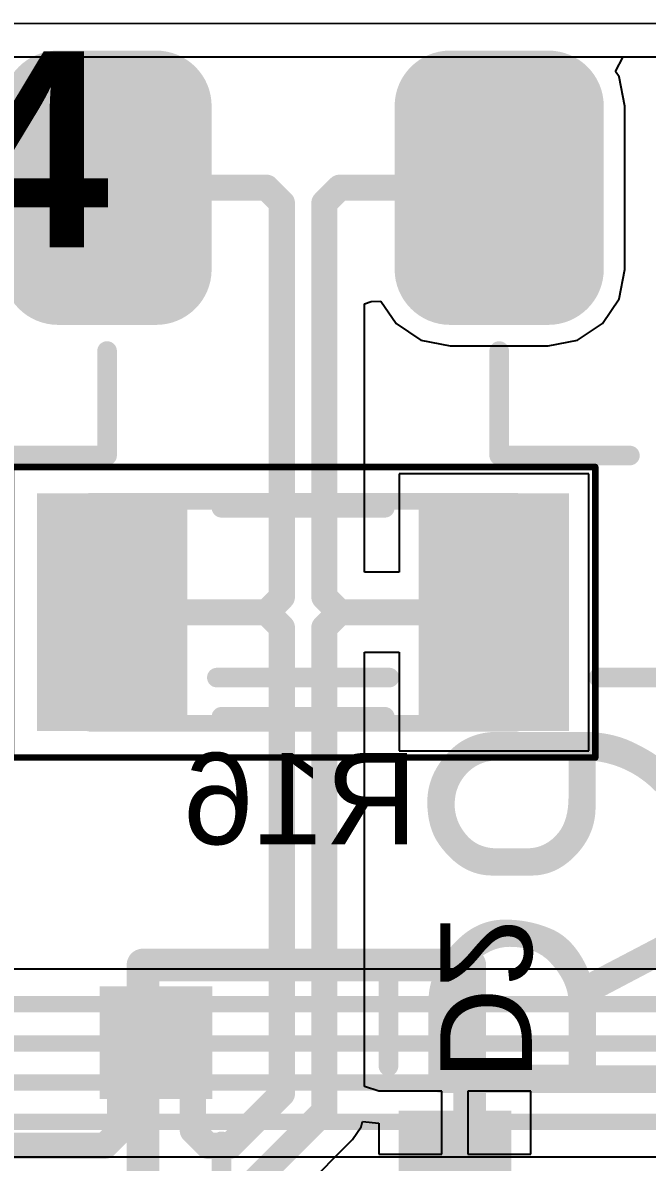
# Model space of a CAD drawing. Header units: inches. Extents: x -0.1 to 88.5, y -0.1 to 66.5.
# Drawn here: x 41.86 to 46.63, y 6.29 to 15.01 of the extents above; entities that cross this region are included whole.
import ezdxf

# ---------------------------------------------------------------- set-up
doc = ezdxf.new("R2010")
doc.units = ezdxf.units.IN
for name, color, linetype in [('Assembly Notes', 56, 'Continuous'), ('Board Shape', 56, 'Continuous'), ('Bottom Layer', 5, 'Continuous'), ('Bottom Overlay', 54, 'Continuous'), ('Bottom Paste', 16, 'Continuous'), ('Bottom Solder', 6, 'Continuous'), ('Mechanical 13', 56, 'Continuous'), ('Mechanical 15', 56, 'Continuous'), ('Top Layer', 1, 'Continuous'), ('Top Overlay', 2, 'Continuous'), ('Top Paste', 8, 'Continuous'), ('Top Solder', 216, 'Continuous')]:
    doc.layers.add(name, color=color, linetype=linetype)
doc.styles.add('Arial', font='', dxfattribs={"height": 0.2})
doc.styles.add('Century Gothic_Bold', font='', dxfattribs={"height": 0.2})
doc.styles.add('GOST type B', font='', dxfattribs={"height": 0.2})
doc.styles.get('Arial').set_extended_font_data('Arial')
doc.styles.get('Century Gothic_Bold').set_extended_font_data('Century Gothic', bold=True)
doc.styles.get('GOST type B').set_extended_font_data('GOST type B')

# ---------------------------------------------------------------- blocks, each defined once
blk = doc.blocks.new('1206R_B_2')
at = {"layer": 'Bottom Layer'}
for points in [[(-1.985, 0.86), (-0.935, 0.86), (-0.935, -0.86), (-1.985, -0.86)], [(0.935, 0.86), (1.985, 0.86), (1.985, -0.86), (0.935, -0.86)]]:
    blk.add_hatch(color=5, dxfattribs=at).paths.add_polyline_path(points)
at = {"layer": 'Bottom Paste'}
for points in [[(-1.985, 0.86), (-0.935, 0.86), (-0.935, -0.86), (-1.985, -0.86)], [(0.935, 0.86), (1.985, 0.86), (1.985, -0.86), (0.935, -0.86)]]:
    blk.add_hatch(color=16, dxfattribs=at).paths.add_polyline_path(points)
at = {"layer": 'Bottom Solder'}
for points in [[(-2.035, 0.91), (-0.885, 0.91), (-0.885, -0.91), (-2.035, -0.91)], [(0.885, 0.91), (2.035, 0.91), (2.035, -0.91), (0.885, -0.91)]]:
    blk.add_hatch(color=6, dxfattribs=at).paths.add_polyline_path(points)
at = {"layer": 'Bottom Overlay'}
for points in [[(-0.625, 0.8, 0.15, 0.15, 0), (0.625, 0.8, 0.15, 0.15, 0)], [(-0.625, -0.8, 0.15, 0.15, 0), (0.625, -0.8, 0.15, 0.15, 0)]]:
    blk.add_lwpolyline(points, format="xyseb", dxfattribs=at)
for points in [[(-0.6625, 0.8, 0.075, 0.075, 1), (-0.5875, 0.8, 0.075, 0.075, 1)], [(0.5875, 0.8, 0.075, 0.075, 1), (0.6625, 0.8, 0.075, 0.075, 1)], [(-0.6625, -0.8, 0.075, 0.075, 1), (-0.5875, -0.8, 0.075, 0.075, 1)], [(0.5875, -0.8, 0.075, 0.075, 1), (0.6625, -0.8, 0.075, 0.075, 1)]]:
    blk.add_lwpolyline(points, format="xyseb", close=True, dxfattribs=at)
at = {"layer": 'Mechanical 13'}
for points in [[(-1.63, -0.85, 0.127, 0.127, 0), (-1.63, 0.85, 0.127, 0.127, 0)], [(-1.63, 0.85, 0.127, 0.127, 0), (1.63, 0.85, 0.127, 0.127, 0)], [(1.63, -0.85, 0.127, 0.127, 0), (1.63, 0.85, 0.127, 0.127, 0)], [(-1.63, -0.85, 0.127, 0.127, 0), (1.63, -0.85, 0.127, 0.127, 0)]]:
    blk.add_lwpolyline(points, format="xyseb", dxfattribs=at)
for points in [[(-1.6617, 0.85, 0.0635, 0.0635, 1), (-1.5982, 0.85, 0.0635, 0.0635, 1)], [(-1.6617, 0.85, 0.0635, 0.0635, 1), (-1.5982, 0.85, 0.0635, 0.0635, 1)], [(1.5982, 0.85, 0.0635, 0.0635, 1), (1.6617, 0.85, 0.0635, 0.0635, 1)], [(1.5982, 0.85, 0.0635, 0.0635, 1), (1.6617, 0.85, 0.0635, 0.0635, 1)], [(-1.6617, -0.85, 0.0635, 0.0635, 1), (-1.5982, -0.85, 0.0635, 0.0635, 1)], [(-1.6617, -0.85, 0.0635, 0.0635, 1), (-1.5982, -0.85, 0.0635, 0.0635, 1)], [(1.5982, -0.85, 0.0635, 0.0635, 1), (1.6617, -0.85, 0.0635, 0.0635, 1)], [(1.5982, -0.85, 0.0635, 0.0635, 1), (1.6617, -0.85, 0.0635, 0.0635, 1)]]:
    blk.add_lwpolyline(points, format="xyseb", close=True, dxfattribs=at)
at = {"layer": 'Mechanical 15'}
for points in [[(-2.235, -1.112, 0.05, 0.05, 0), (-2.235, 1.112, 0.05, 0.05, 0)], [(-2.235, 1.112, 0.05, 0.05, 0), (2.235, 1.112, 0.05, 0.05, 0)], [(2.235, -1.112, 0.05, 0.05, 0), (2.235, 1.112, 0.05, 0.05, 0)], [(-2.235, -1.112, 0.05, 0.05, 0), (2.235, -1.112, 0.05, 0.05, 0)]]:
    blk.add_lwpolyline(points, format="xyseb", dxfattribs=at)
for points in [[(-2.2475, 1.112, 0.025, 0.025, 1), (-2.2225, 1.112, 0.025, 0.025, 1)], [(-2.2475, 1.112, 0.025, 0.025, 1), (-2.2225, 1.112, 0.025, 0.025, 1)], [(2.2225, 1.112, 0.025, 0.025, 1), (2.2475, 1.112, 0.025, 0.025, 1)], [(2.2225, 1.112, 0.025, 0.025, 1), (2.2475, 1.112, 0.025, 0.025, 1)], [(-2.2475, -1.112, 0.025, 0.025, 1), (-2.2225, -1.112, 0.025, 0.025, 1)], [(-2.2475, -1.112, 0.025, 0.025, 1), (-2.2225, -1.112, 0.025, 0.025, 1)], [(2.2225, -1.112, 0.025, 0.025, 1), (2.2475, -1.112, 0.025, 0.025, 1)], [(2.2225, -1.112, 0.025, 0.025, 1), (2.2475, -1.112, 0.025, 0.025, 1)]]:
    blk.add_lwpolyline(points, format="xyseb", close=True, dxfattribs=at)
blk = doc.blocks.new('SOT23_3_B_6')
at = {"layer": 'Bottom Layer'}
for points in [[(-1.506, 1.336), (-0.744, 1.336), (-0.744, 0.574), (-1.506, 0.574)], [(0.78, 0.3835), (1.542, 0.3835), (1.542, -0.3785), (0.78, -0.3785)], [(-1.506, -0.569), (-0.744, -0.569), (-0.744, -1.331), (-1.506, -1.331)]]:
    blk.add_hatch(color=5, dxfattribs=at).paths.add_polyline_path(points)
at = {"layer": 'Bottom Paste'}
for points in [[(-1.506, 1.336), (-0.744, 1.336), (-0.744, 0.574), (-1.506, 0.574)], [(0.78, 0.3835), (1.542, 0.3835), (1.542, -0.3785), (0.78, -0.3785)], [(-1.506, -0.569), (-0.744, -0.569), (-0.744, -1.331), (-1.506, -1.331)]]:
    blk.add_hatch(color=16, dxfattribs=at).paths.add_polyline_path(points)
at = {"layer": 'Bottom Solder'}
for points in [[(-1.556, 1.386), (-0.694, 1.386), (-0.694, 0.524), (-1.556, 0.524)], [(0.73, 0.4335), (1.592, 0.4335), (1.592, -0.4285), (0.73, -0.4285)], [(-1.556, -0.519), (-0.694, -0.519), (-0.694, -1.381), (-1.556, -1.381)]]:
    blk.add_hatch(color=6, dxfattribs=at).paths.add_polyline_path(points)
at = {"layer": 'Assembly Notes'}
for points in [[(-1.225, 1.55, 0.25, 0.25, 0), (1.275, 1.55, 0.25, 0.25, 0)], [(-1.225, -1.55, 0.25, 0.25, 0), (-1.225, 1.55, 0.25, 0.25, 0)], [(1.275, -1.55, 0.25, 0.25, 0), (1.275, 1.55, 0.25, 0.25, 0)], [(-1.225, -1.55, 0.25, 0.25, 0), (1.275, -1.55, 0.25, 0.25, 0)]]:
    blk.add_lwpolyline(points, format="xyseb", dxfattribs=at)
for points in [[(-1.2875, 1.55, 0.125, 0.125, 1), (-1.1625, 1.55, 0.125, 0.125, 1)], [(-1.2875, 1.55, 0.125, 0.125, 1), (-1.1625, 1.55, 0.125, 0.125, 1)], [(1.2125, 1.55, 0.125, 0.125, 1), (1.3375, 1.55, 0.125, 0.125, 1)], [(1.2125, 1.55, 0.125, 0.125, 1), (1.3375, 1.55, 0.125, 0.125, 1)], [(-1.2875, -1.55, 0.125, 0.125, 1), (-1.1625, -1.55, 0.125, 0.125, 1)], [(-1.2875, -1.55, 0.125, 0.125, 1), (-1.1625, -1.55, 0.125, 0.125, 1)], [(1.2125, -1.55, 0.125, 0.125, 1), (1.3375, -1.55, 0.125, 0.125, 1)], [(1.2125, -1.55, 0.125, 0.125, 1), (1.3375, -1.55, 0.125, 0.125, 1)]]:
    blk.add_lwpolyline(points, format="xyseb", close=True, dxfattribs=at)
at = {"layer": 'Bottom Overlay'}
for points in [[(-0.425, 1.5031, 0.15, 0.15, 0), (0.653, 1.5031, 0.15, 0.15, 0)], [(0.653, 0.775, 0.15, 0.15, 0), (0.653, 1.5031, 0.15, 0.15, 0)], [(-0.625, -0.2, 0.15, 0.15, 0), (-0.625, 0.2, 0.15, 0.15, 0)], [(0.653, -1.5034, 0.15, 0.15, 0), (0.653, -0.775, 0.15, 0.15, 0)], [(-0.375, -1.5034, 0.15, 0.15, 0), (0.653, -1.5034, 0.15, 0.15, 0)]]:
    blk.add_lwpolyline(points, format="xyseb", dxfattribs=at)
for points in [[(-0.4625, 1.5031, 0.075, 0.075, 1), (-0.3875, 1.5031, 0.075, 0.075, 1)], [(0.6155, 1.5031, 0.075, 0.075, 1), (0.6905, 1.5031, 0.075, 0.075, 1)], [(0.6155, 1.5031, 0.075, 0.075, 1), (0.6905, 1.5031, 0.075, 0.075, 1)], [(0.6155, 0.775, 0.075, 0.075, 1), (0.6905, 0.775, 0.075, 0.075, 1)], [(-0.6625, 0.2, 0.075, 0.075, 1), (-0.5875, 0.2, 0.075, 0.075, 1)], [(-0.6625, -0.2, 0.075, 0.075, 1), (-0.5875, -0.2, 0.075, 0.075, 1)], [(0.6155, -0.775, 0.075, 0.075, 1), (0.6905, -0.775, 0.075, 0.075, 1)], [(-0.4125, -1.5034, 0.075, 0.075, 1), (-0.3375, -1.5034, 0.075, 0.075, 1)], [(0.6155, -1.5034, 0.075, 0.075, 1), (0.6905, -1.5034, 0.075, 0.075, 1)], [(0.6155, -1.5034, 0.075, 0.075, 1), (0.6905, -1.5034, 0.075, 0.075, 1)]]:
    blk.add_lwpolyline(points, format="xyseb", close=True, dxfattribs=at)
at = {"layer": 'Assembly Notes', "style": 'GOST type B', "text_generation_flag": 2}
blk.add_text('D2', height=2.15, rotation=180, dxfattribs=at).set_placement((-0.025, -1.9))
blk = doc.blocks.new('SS_PAD_B_21')
at = {"layer": 'Bottom Layer'}
h = blk.add_hatch(color=5, dxfattribs=at)
edge = h.paths.add_edge_path()
edge.add_arc((0.625, 0.375), 0.375, 0, 90)
edge.add_line((0.625, 0.75), (-0.625, 0.75))
edge.add_arc((-0.625, 0.375), 0.375, 90, 180)
edge.add_line((-1, 0.375), (-1, -0.375))
edge.add_arc((-0.625, -0.375), 0.375, 180, 270)
edge.add_line((-0.625, -0.75), (0.625, -0.75))
edge.add_arc((0.625, -0.375), 0.375, 270, 360)
edge.add_line((1, -0.375), (1, 0.375))
at = {"layer": 'Bottom Paste'}
h = blk.add_hatch(color=16, dxfattribs=at)
edge = h.paths.add_edge_path()
edge.add_arc((0.625, 0.375), 0.375, 0, 90)
edge.add_line((0.625, 0.75), (-0.625, 0.75))
edge.add_arc((-0.625, 0.375), 0.375, 90, 180)
edge.add_line((-1, 0.375), (-1, -0.375))
edge.add_arc((-0.625, -0.375), 0.375, 180, 270)
edge.add_line((-0.625, -0.75), (0.625, -0.75))
edge.add_arc((0.625, -0.375), 0.375, 270, 360)
edge.add_line((1, -0.375), (1, 0.375))
at = {"layer": 'Bottom Solder'}
h = blk.add_hatch(color=6, dxfattribs=at)
edge = h.paths.add_edge_path()
edge.add_arc((0.625, 0.375), 0.425, 0, 90)
edge.add_line((0.625, 0.8), (-0.625, 0.8))
edge.add_arc((-0.625, 0.375), 0.425, 90, 180)
edge.add_line((-1.05, 0.375), (-1.05, -0.375))
edge.add_arc((-0.625, -0.375), 0.425, 180, 270)
edge.add_line((-0.625, -0.8), (0.625, -0.8))
edge.add_arc((0.625, -0.375), 0.425, 270, 360)
edge.add_line((1.05, -0.375), (1.05, 0.375))
blk = doc.blocks.new('SS_PAD_B_22')
at = {"layer": 'Bottom Layer'}
h = blk.add_hatch(color=5, dxfattribs=at)
edge = h.paths.add_edge_path()
edge.add_arc((0.625, 0.375), 0.375, 0, 90)
edge.add_line((0.625, 0.75), (-0.625, 0.75))
edge.add_arc((-0.625, 0.375), 0.375, 90, 180)
edge.add_line((-1, 0.375), (-1, -0.375))
edge.add_arc((-0.625, -0.375), 0.375, 180, 270)
edge.add_line((-0.625, -0.75), (0.625, -0.75))
edge.add_arc((0.625, -0.375), 0.375, 270, 360)
edge.add_line((1, -0.375), (1, 0.375))
at = {"layer": 'Bottom Paste'}
h = blk.add_hatch(color=16, dxfattribs=at)
edge = h.paths.add_edge_path()
edge.add_arc((0.625, 0.375), 0.375, 0, 90)
edge.add_line((0.625, 0.75), (-0.625, 0.75))
edge.add_arc((-0.625, 0.375), 0.375, 90, 180)
edge.add_line((-1, 0.375), (-1, -0.375))
edge.add_arc((-0.625, -0.375), 0.375, 180, 270)
edge.add_line((-0.625, -0.75), (0.625, -0.75))
edge.add_arc((0.625, -0.375), 0.375, 270, 360)
edge.add_line((1, -0.375), (1, 0.375))
at = {"layer": 'Bottom Solder'}
h = blk.add_hatch(color=6, dxfattribs=at)
edge = h.paths.add_edge_path()
edge.add_arc((0.625, 0.375), 0.425, 0, 90)
edge.add_line((0.625, 0.8), (-0.625, 0.8))
edge.add_arc((-0.625, 0.375), 0.425, 90, 180)
edge.add_line((-1.05, 0.375), (-1.05, -0.375))
edge.add_arc((-0.625, -0.375), 0.425, 180, 270)
edge.add_line((-0.625, -0.8), (0.625, -0.8))
edge.add_arc((0.625, -0.375), 0.425, 270, 360)
edge.add_line((1.05, -0.375), (1.05, 0.375))
blk = doc.blocks.new('0603R_35')
at = {"layer": 'Top Layer'}
for points in [[(-1.05, -0.475), (-1.05, 0.475), (-0.25, 0.475), (-0.25, -0.475)], [(0.25, -0.475), (0.25, 0.475), (1.05, 0.475), (1.05, -0.475)]]:
    blk.add_hatch(color=1, dxfattribs=at).paths.add_polyline_path(points)
at = {"layer": 'Top Paste'}
for points in [[(-1.05, -0.475), (-1.05, 0.475), (-0.25, 0.475), (-0.25, -0.475)], [(0.25, -0.475), (0.25, 0.475), (1.05, 0.475), (1.05, -0.475)]]:
    blk.add_hatch(color=8, dxfattribs=at).paths.add_polyline_path(points)
at = {"layer": 'Top Solder'}
for points in [[(-1.1, -0.525), (-1.1, 0.525), (-0.2, 0.525), (-0.2, -0.525)], [(0.2, -0.525), (0.2, 0.525), (1.1, 0.525), (1.1, -0.525)]]:
    blk.add_hatch(color=216, dxfattribs=at).paths.add_polyline_path(points)
at = {"layer": 'Assembly Notes'}
for points in [[(-0.85, 0.475, 0.25, 0.25, 0), (0.85, 0.475, 0.25, 0.25, 0)], [(-0.85, 0.475, 0.25, 0.25, 0), (-0.85, -0.475, 0.25, 0.25, 0)], [(0.85, 0.475, 0.25, 0.25, 0), (0.85, -0.475, 0.25, 0.25, 0)], [(-0.85, -0.475, 0.25, 0.25, 0), (0.85, -0.475, 0.25, 0.25, 0)]]:
    blk.add_lwpolyline(points, format="xyseb", dxfattribs=at)
for points in [[(-0.9125, 0.475, 0.125, 0.125, 1), (-0.7875, 0.475, 0.125, 0.125, 1)], [(-0.9125, 0.475, 0.125, 0.125, 1), (-0.7875, 0.475, 0.125, 0.125, 1)], [(0.7875, 0.475, 0.125, 0.125, 1), (0.9125, 0.475, 0.125, 0.125, 1)], [(0.7875, 0.475, 0.125, 0.125, 1), (0.9125, 0.475, 0.125, 0.125, 1)], [(-0.9125, -0.475, 0.125, 0.125, 1), (-0.7875, -0.475, 0.125, 0.125, 1)], [(-0.9125, -0.475, 0.125, 0.125, 1), (-0.7875, -0.475, 0.125, 0.125, 1)], [(0.7875, -0.475, 0.125, 0.125, 1), (0.9125, -0.475, 0.125, 0.125, 1)], [(0.7875, -0.475, 0.125, 0.125, 1), (0.9125, -0.475, 0.125, 0.125, 1)]]:
    blk.add_lwpolyline(points, format="xyseb", close=True, dxfattribs=at)
at = {"layer": 'Top Overlay'}
for points in [[(-0.5, 0.725, 0.15, 0.15, 0), (0.5, 0.725, 0.15, 0.15, 0)], [(-0.5, -0.725, 0.15, 0.15, 0), (0.5, -0.725, 0.15, 0.15, 0)]]:
    blk.add_lwpolyline(points, format="xyseb", dxfattribs=at)
for points in [[(-0.5375, 0.725, 0.075, 0.075, 1), (-0.4625, 0.725, 0.075, 0.075, 1)], [(0.4625, 0.725, 0.075, 0.075, 1), (0.5375, 0.725, 0.075, 0.075, 1)], [(-0.5375, -0.725, 0.075, 0.075, 1), (-0.4625, -0.725, 0.075, 0.075, 1)], [(0.4625, -0.725, 0.075, 0.075, 1), (0.5375, -0.725, 0.075, 0.075, 1)]]:
    blk.add_lwpolyline(points, format="xyseb", close=True, dxfattribs=at)
at = {"layer": 'Assembly Notes', "style": 'GOST type B'}
blk.add_text('R9', height=2.15, dxfattribs=at).set_placement((-2.4, 1.4))

msp = doc.modelspace()

# ---------------------------------------------------------------- linework, layer by layer
at = {"layer": 'Board Shape'}
msp.add_lwpolyline([(20.5063, 15.0064, 0.0127, 0.0127, 0), (85.5064, 15.0064, 0.0127, 0.0127, 0)], format="xyseb", dxfattribs=at)
at = {"layer": 'Bottom Layer'}
for p, q in [((46.3898, 14.6395), (46.4497, 14.7515)), ((46.4497, 14.7515), (49.0503, 14.7515)), ((46.4166, 14.5994), (46.3898, 14.6395)), ((46.4613, 14.375), (46.4166, 14.5994)), ((46.4613, 13.125), (46.4613, 14.375)), ((46.4166, 12.9006), (46.4613, 13.125)), ((44.4684, 12.8615), (44.5213, 12.8795)), ((44.4684, 10.8059), (44.4684, 12.8615)), ((44.5213, 12.8795), (44.5954, 12.8827)), ((44.5954, 12.8827), (44.7105, 12.7104)), ((46.2895, 12.7104), (46.4166, 12.9006)), ((44.7105, 12.7104), (44.9006, 12.5834)), ((46.0994, 12.5834), (46.2895, 12.7104)), ((44.9006, 12.5834), (45.125, 12.5387)), ((45.875, 12.5387), (46.0994, 12.5834)), ((45.125, 12.5387), (45.875, 12.5387)), ((46.185, 11.56), (44.735, 11.56)), ((44.735, 11.56), (44.735, 10.8059)), ((46.185, 9.44), (46.185, 11.56)), ((44.735, 10.8059), (44.4684, 10.8059)), ((44.4684, 6.8706), (44.4684, 10.1941)), ((44.4684, 10.1941), (44.735, 10.1941)), ((44.735, 10.1941), (44.735, 9.44)), ((44.735, 9.44), (46.185, 9.44)), ((44.58, 6.8335), (44.4684, 6.8706)), ((44.5954, 6.8335), (44.58, 6.8335)), ((45.061, 6.8335), (44.5954, 6.8335)), ((45.061, 6.3525), (45.061, 6.8335)), ((45.742, 6.8335), (45.261, 6.8335)), ((45.261, 6.8335), (45.261, 6.3525)), ((45.742, 6.3525), (45.742, 6.8335)), ((44.3788, 6.4628), (44.4451, 6.562)), ((44.4451, 6.562), (44.453, 6.6017)), ((44.453, 6.6017), (44.58, 6.5892)), ((44.58, 6.5892), (44.58, 6.3525)), ((43.7897, 5.8737), (44.3788, 6.4627)), ((44.3788, 6.4627), (44.3788, 6.4628)), ((44.58, 6.3525), (45.061, 6.3525)), ((45.261, 6.3525), (45.742, 6.3525))]:
    msp.add_line(p, q, dxfattribs=at)
for points in [[(42.5, 13.75, 0.2, 0.2, 0), (43.7203, 13.75, 0.2, 0.2, 0)], [(43.7203, 13.75, 0.2, 0.2, 0), (43.8375, 13.6328, 0.2, 0.2, 0)], [(44.1625, 13.6328, 0.2, 0.2, 0), (44.2797, 13.75, 0.2, 0.2, 0)], [(44.2797, 13.75, 0.2, 0.2, 0), (45.5, 13.75, 0.2, 0.2, 0)], [(43.8375, 10.6172, 0.2, 0.2, 0), (43.8375, 13.6328, 0.2, 0.2, 0)], [(44.1625, 10.6172, 0.2, 0.2, 0), (44.1625, 13.6328, 0.2, 0.2, 0)], [(43.7203, 10.5, 0.2, 0.2, 0), (43.8375, 10.6172, 0.2, 0.2, 0)], [(44.1625, 10.6172, 0.2, 0.2, 0), (44.2797, 10.5, 0.2, 0.2, 0)], [(42.54, 10.5, 0.2, 0.2, 0), (43.7203, 10.5, 0.2, 0.2, 0)], [(43.7203, 10.5, 0.2, 0.2, 0), (43.8375, 10.3828, 0.2, 0.2, 0)], [(44.1625, 10.3828, 0.2, 0.2, 0), (44.2797, 10.5, 0.2, 0.2, 0)], [(44.2797, 10.5, 0.2, 0.2, 0), (45.46, 10.5, 0.2, 0.2, 0)], [(43.8375, 6.8137, 0.2, 0.2, 0), (43.8375, 10.3828, 0.2, 0.2, 0)], [(44.1625, 6.679, 0.2, 0.2, 0), (44.1625, 10.3828, 0.2, 0.2, 0)], [(42.6, 6.93, 0.2, 0.2, 0), (42.875, 7.205, 0.2, 0.2, 0)], [(42.875, 7.205, 0.2, 0.2, 0), (43.156, 6.924, 0.2, 0.2, 0)], [(42.6, 6.5322, 0.2, 0.2, 0), (42.6, 6.93, 0.2, 0.2, 0)], [(43.156, 6.5322, 0.2, 0.2, 0), (43.156, 6.924, 0.2, 0.2, 0)], [(43.4388, 6.415, 0.2, 0.2, 0), (43.8375, 6.8137, 0.2, 0.2, 0)], [(43.5735, 6.09, 0.2, 0.2, 0), (44.1625, 6.679, 0.2, 0.2, 0)], [(42.4828, 6.415, 0.2, 0.2, 0), (42.6, 6.5322, 0.2, 0.2, 0)], [(43.156, 6.5322, 0.2, 0.2, 0), (43.2732, 6.415, 0.2, 0.2, 0)], [(40.1513, 6.415, 0.2, 0.2, 0), (42.4828, 6.415, 0.2, 0.2, 0)], [(43.2732, 6.415, 0.2, 0.2, 0), (43.4388, 6.415, 0.2, 0.2, 0)]]:
    msp.add_lwpolyline(points, format="xyseb", dxfattribs=at)
for points in [[(42.45, 13.75, 0.1, 0.1, 1), (42.55, 13.75, 0.1, 0.1, 1)], [(43.6703, 13.75, 0.1, 0.1, 1), (43.7703, 13.75, 0.1, 0.1, 1)], [(43.6703, 13.75, 0.1, 0.1, 1), (43.7703, 13.75, 0.1, 0.1, 1)], [(44.2297, 13.75, 0.1, 0.1, 1), (44.3297, 13.75, 0.1, 0.1, 1)], [(44.2297, 13.75, 0.1, 0.1, 1), (44.3297, 13.75, 0.1, 0.1, 1)], [(45.45, 13.75, 0.1, 0.1, 1), (45.55, 13.75, 0.1, 0.1, 1)], [(43.7875, 13.6328, 0.1, 0.1, 1), (43.8875, 13.6328, 0.1, 0.1, 1)], [(43.7875, 13.6328, 0.1, 0.1, 1), (43.8875, 13.6328, 0.1, 0.1, 1)], [(44.1125, 13.6328, 0.1, 0.1, 1), (44.2125, 13.6328, 0.1, 0.1, 1)], [(44.1125, 13.6328, 0.1, 0.1, 1), (44.2125, 13.6328, 0.1, 0.1, 1)], [(43.7875, 10.6172, 0.1, 0.1, 1), (43.8875, 10.6172, 0.1, 0.1, 1)], [(43.7875, 10.6172, 0.1, 0.1, 1), (43.8875, 10.6172, 0.1, 0.1, 1)], [(44.1125, 10.6172, 0.1, 0.1, 1), (44.2125, 10.6172, 0.1, 0.1, 1)], [(44.1125, 10.6172, 0.1, 0.1, 1), (44.2125, 10.6172, 0.1, 0.1, 1)], [(42.49, 10.5, 0.1, 0.1, 1), (42.59, 10.5, 0.1, 0.1, 1)], [(43.6703, 10.5, 0.1, 0.1, 1), (43.7703, 10.5, 0.1, 0.1, 1)], [(43.6703, 10.5, 0.1, 0.1, 1), (43.7703, 10.5, 0.1, 0.1, 1)], [(43.6703, 10.5, 0.1, 0.1, 1), (43.7703, 10.5, 0.1, 0.1, 1)], [(44.2297, 10.5, 0.1, 0.1, 1), (44.3297, 10.5, 0.1, 0.1, 1)], [(44.2297, 10.5, 0.1, 0.1, 1), (44.3297, 10.5, 0.1, 0.1, 1)], [(44.2297, 10.5, 0.1, 0.1, 1), (44.3297, 10.5, 0.1, 0.1, 1)], [(45.41, 10.5, 0.1, 0.1, 1), (45.51, 10.5, 0.1, 0.1, 1)], [(43.7875, 10.3828, 0.1, 0.1, 1), (43.8875, 10.3828, 0.1, 0.1, 1)], [(43.7875, 10.3828, 0.1, 0.1, 1), (43.8875, 10.3828, 0.1, 0.1, 1)], [(44.1125, 10.3828, 0.1, 0.1, 1), (44.2125, 10.3828, 0.1, 0.1, 1)], [(44.1125, 10.3828, 0.1, 0.1, 1), (44.2125, 10.3828, 0.1, 0.1, 1)], [(42.825, 7.205, 0.1, 0.1, 1), (42.925, 7.205, 0.1, 0.1, 1)], [(42.825, 7.205, 0.1, 0.1, 1), (42.925, 7.205, 0.1, 0.1, 1)], [(42.55, 6.93, 0.1, 0.1, 1), (42.65, 6.93, 0.1, 0.1, 1)], [(42.55, 6.93, 0.1, 0.1, 1), (42.65, 6.93, 0.1, 0.1, 1)], [(43.106, 6.924, 0.1, 0.1, 1), (43.206, 6.924, 0.1, 0.1, 1)], [(43.106, 6.924, 0.1, 0.1, 1), (43.206, 6.924, 0.1, 0.1, 1)], [(43.7875, 6.8137, 0.1, 0.1, 1), (43.8875, 6.8137, 0.1, 0.1, 1)], [(43.7875, 6.8137, 0.1, 0.1, 1), (43.8875, 6.8137, 0.1, 0.1, 1)], [(44.1125, 6.679, 0.1, 0.1, 1), (44.2125, 6.679, 0.1, 0.1, 1)], [(44.1125, 6.679, 0.1, 0.1, 1), (44.2125, 6.679, 0.1, 0.1, 1)], [(42.55, 6.5322, 0.1, 0.1, 1), (42.65, 6.5322, 0.1, 0.1, 1)], [(42.55, 6.5322, 0.1, 0.1, 1), (42.65, 6.5322, 0.1, 0.1, 1)], [(43.106, 6.5322, 0.1, 0.1, 1), (43.206, 6.5322, 0.1, 0.1, 1)], [(43.106, 6.5322, 0.1, 0.1, 1), (43.206, 6.5322, 0.1, 0.1, 1)], [(42.4328, 6.415, 0.1, 0.1, 1), (42.5328, 6.415, 0.1, 0.1, 1)], [(42.4328, 6.415, 0.1, 0.1, 1), (42.5328, 6.415, 0.1, 0.1, 1)], [(43.2232, 6.415, 0.1, 0.1, 1), (43.3232, 6.415, 0.1, 0.1, 1)], [(43.2232, 6.415, 0.1, 0.1, 1), (43.3232, 6.415, 0.1, 0.1, 1)], [(43.3888, 6.415, 0.1, 0.1, 1), (43.4888, 6.415, 0.1, 0.1, 1)], [(43.3888, 6.415, 0.1, 0.1, 1), (43.4888, 6.415, 0.1, 0.1, 1)]]:
    msp.add_lwpolyline(points, format="xyseb", close=True, dxfattribs=at)
at = {"layer": 'Bottom Overlay'}
for points in [[(42.5, 11.7, 0.15, 0.15, 0), (42.5, 12.5, 0.15, 0.15, 0)], [(45.5, 11.7, 0.15, 0.15, 0), (45.5, 12.5, 0.15, 0.15, 0)], [(41.5, 11.7, 0.15, 0.15, 0), (42.5, 11.7, 0.15, 0.15, 0)], [(45.5, 11.7, 0.15, 0.15, 0), (46.5, 11.7, 0.15, 0.15, 0)], [(43.34, 10, 0.15, 0.15, 0), (44.66, 10, 0.15, 0.15, 0)], [(46.26, 10, 0.15, 0.15, 0), (47.9, 10, 0.15, 0.15, 0)]]:
    msp.add_lwpolyline(points, format="xyseb", dxfattribs=at)
for points in [[(42.4625, 12.5, 0.075, 0.075, 1), (42.5375, 12.5, 0.075, 0.075, 1)], [(45.4625, 12.5, 0.075, 0.075, 1), (45.5375, 12.5, 0.075, 0.075, 1)], [(42.4625, 11.7, 0.075, 0.075, 1), (42.5375, 11.7, 0.075, 0.075, 1)], [(42.4625, 11.7, 0.075, 0.075, 1), (42.5375, 11.7, 0.075, 0.075, 1)], [(45.4625, 11.7, 0.075, 0.075, 1), (45.5375, 11.7, 0.075, 0.075, 1)], [(45.4625, 11.7, 0.075, 0.075, 1), (45.5375, 11.7, 0.075, 0.075, 1)], [(46.4625, 11.7, 0.075, 0.075, 1), (46.5375, 11.7, 0.075, 0.075, 1)], [(43.3025, 10, 0.075, 0.075, 1), (43.3775, 10, 0.075, 0.075, 1)], [(44.6225, 10, 0.075, 0.075, 1), (44.6975, 10, 0.075, 0.075, 1)], [(46.2225, 10, 0.075, 0.075, 1), (46.2975, 10, 0.075, 0.075, 1)]]:
    msp.add_lwpolyline(points, format="xyseb", close=True, dxfattribs=at)
at = {"layer": 'Top Layer'}
for p, q in [((36.2557, 14.7515), (55.2443, 14.7515)), ((47.825, 7.7676), (41.3589, 7.7676)), ((16.5395, 6.3324), (47.2891, 6.3324))]:
    msp.add_line(p, q, dxfattribs=at)
for points in [[(21.3, 7.5, 0.125, 0.125, 0), (50, 7.5, 0.125, 0.125, 0)], [(20.8, 7.2, 0.125, 0.125, 0), (72.45, 7.2, 0.125, 0.125, 0)], [(17.35, 6.9, 0.125, 0.125, 0), (47.8106, 6.9, 0.125, 0.125, 0)], [(16.5285, 6.6, 0.125, 0.125, 0), (47.4, 6.6, 0.125, 0.125, 0)]]:
    msp.add_lwpolyline(points, format="xyseb", dxfattribs=at)

# ---------------------------------------------------------------- block references
at = {"rotation": 90}
for name, p in [('SS_PAD_B_21', (42.5, 13.75)), ('SS_PAD_B_22', (45.5, 13.75)), ('0603R_35', (48.5, 9))]:
    msp.add_blockref(name, p, dxfattribs=at)
for name, p in [('1206R_B_2', (44, 10.5)), ('SOT23_3_B_6', (44, 6.25))]:
    msp.add_blockref(name, p)

# ---------------------------------------------------------------- texts
at = {"layer": 'Bottom Overlay', "style": 'Arial', "text_generation_flag": 2}
msp.add_text('R16', height=0.7, dxfattribs=at).set_placement((44.8747, 8.7237))
msp.add_text('D2', height=0.7, rotation=270, dxfattribs=at).set_placement((45.0501, 6.9168))
at = {"layer": 'Top Overlay', "style": 'Century Gothic_Bold'}
msp.add_text('BTN 4', height=1.5, rotation=360, dxfattribs=at).set_placement((36.7227, 13.2945))

doc.saveas('drawing.dxf')
